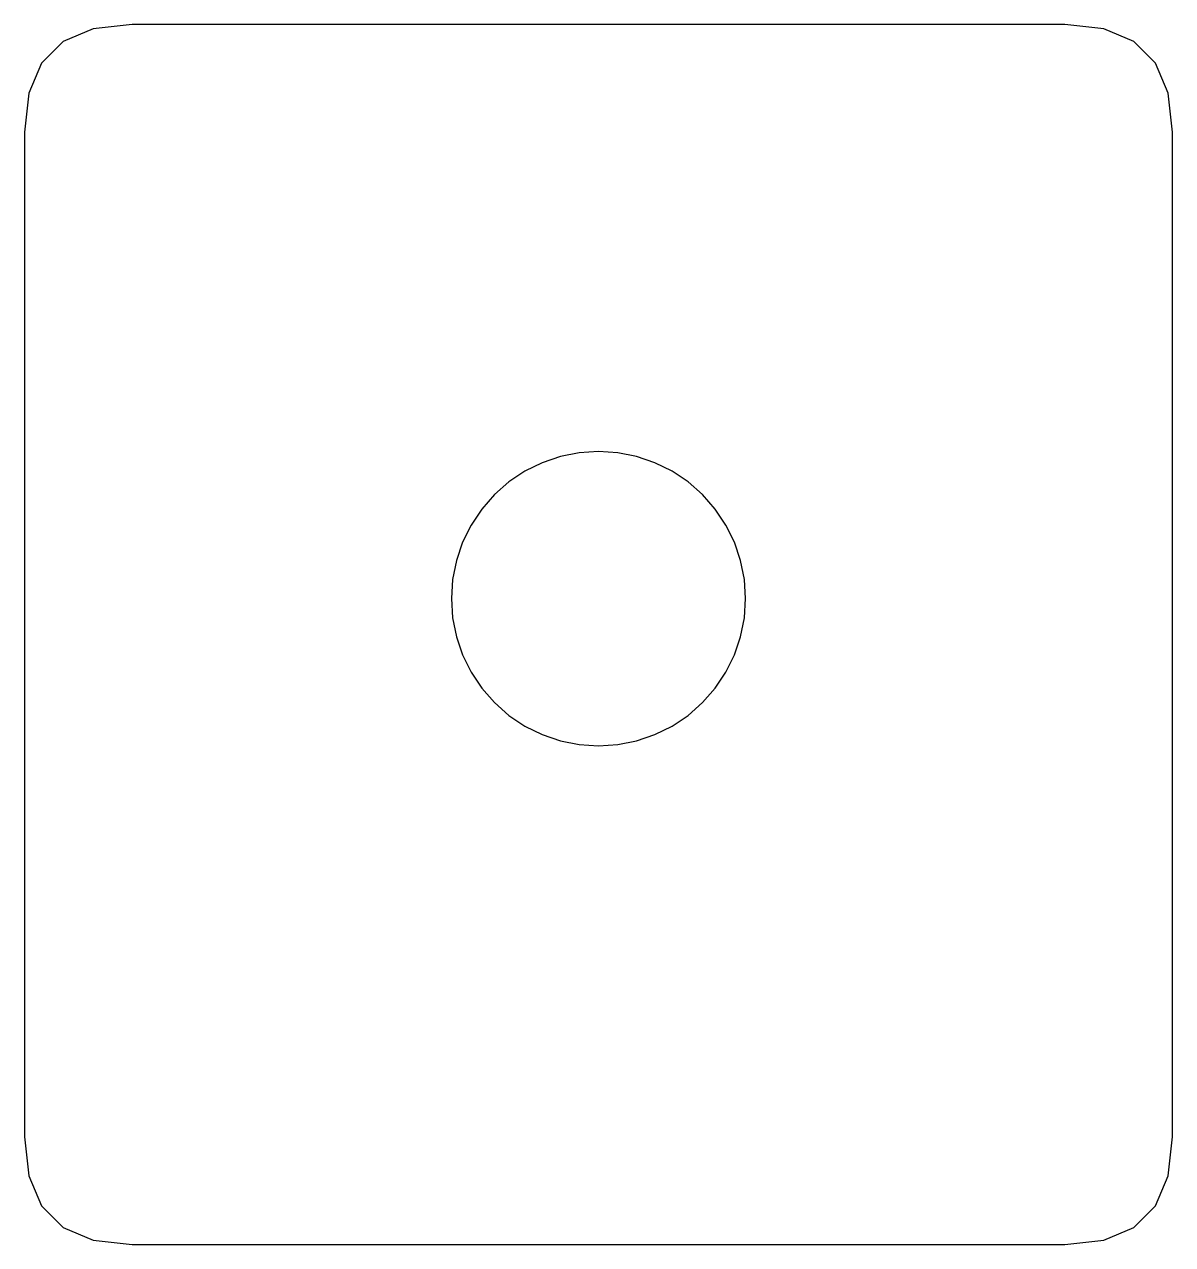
# Model space of a CAD drawing. Header units: millimetres. Extents: x -16 to 16, y -18 to 16.
import ezdxf

# ---------------------------------------------------------------- set-up
doc = ezdxf.new("R2010")
doc.units = ezdxf.units.MM

msp = doc.modelspace()

# ---------------------------------------------------------------- linework, layer by layer
at = {"layer": 'HOLES'}
msp.add_lwpolyline([(4.1, 0), (4.0649, 0.5352), (3.9603, 1.0612), (3.7879, 1.569), (3.5507, 2.05), (3.2527, 2.4959), (2.8991, 2.8991), (2.4959, 3.2527), (2.05, 3.5507), (1.569, 3.7879), (1.0612, 3.9603), (0.5352, 4.0649), (0, 4.1), (-0.5352, 4.0649), (-1.0612, 3.9603), (-1.569, 3.7879), (-2.05, 3.5507), (-2.4959, 3.2527), (-2.8991, 2.8991), (-3.2527, 2.4959), (-3.5507, 2.05), (-3.7879, 1.569), (-3.9603, 1.0612), (-4.0649, 0.5352), (-4.1, 0), (-4.0649, -0.5352), (-3.9603, -1.0612), (-3.7879, -1.569), (-3.5507, -2.05), (-3.2527, -2.4959), (-2.8991, -2.8991), (-2.4959, -3.2527), (-2.05, -3.5507), (-1.569, -3.7879), (-1.0612, -3.9603), (-0.5352, -4.0649), (0, -4.1), (0.5352, -4.0649), (1.0612, -3.9603), (1.569, -3.7879), (2.05, -3.5507), (2.4959, -3.2527), (2.8991, -2.8991), (3.2527, -2.4959), (3.5507, -2.05), (3.7879, -1.569), (3.9603, -1.0612), (4.0649, -0.5352)], close=True, dxfattribs=at)
at = {"layer": 'OUTLINE'}
msp.add_lwpolyline([(-16, -15), (-15.88, -16.08), (-15.52, -16.92), (-14.92, -17.52), (-14.08, -17.88), (-13, -18), (13, -18), (14.08, -17.88), (14.92, -17.52), (15.52, -16.92), (15.88, -16.08), (16, -15), (16, 13), (15.88, 14.08), (15.52, 14.92), (14.92, 15.52), (14.08, 15.88), (13, 16), (-13, 16), (-14.08, 15.88), (-14.92, 15.52), (-15.52, 14.92), (-15.88, 14.08), (-16, 13)], close=True, dxfattribs=at)

doc.saveas('drawing.dxf')
